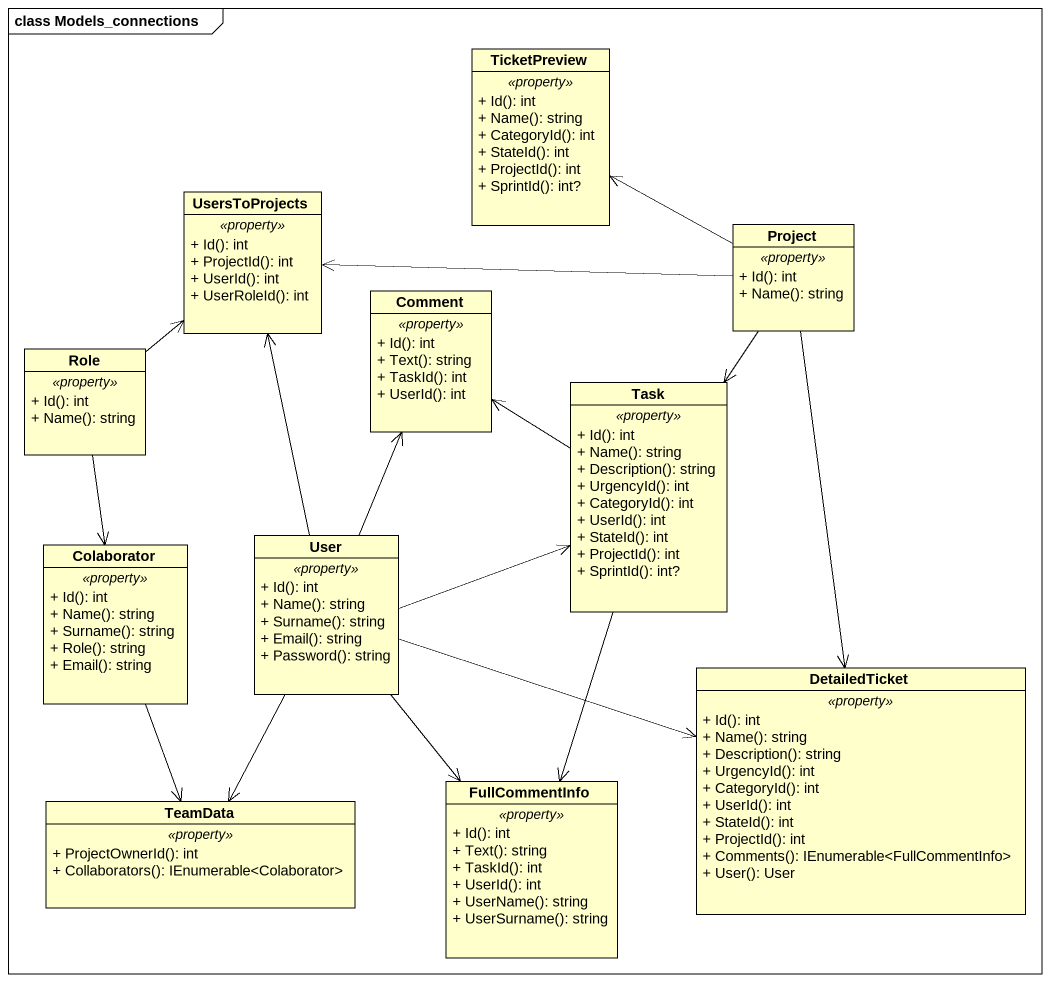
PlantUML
@startuml
mainframe class Models_connections
hide circle
hide empty members
skinparam classAttributeIconSize 0
class TicketPreview {
  .. <<property>> ..
  + Id(): int
  + Name(): string
  + CategoryId(): int
  + StateId(): int
  + ProjectId(): int
  + SprintId(): int?
}
class UsersToProjects {
  .. <<property>> ..
  + Id(): int
  + ProjectId(): int
  + UserId(): int
  + UserRoleId(): int
}
class Project {
  .. <<property>> ..
  + Id(): int
  + Name(): string
}
class Comment {
  .. <<property>> ..
  + Id(): int
  + Text(): string
  + TaskId(): int
  + UserId(): int
}
class Role {
  .. <<property>> ..
  + Id(): int
  + Name(): string
}
class Task {
  .. <<property>> ..
  + Id(): int
  + Name(): string
  + Description(): string
  + UrgencyId(): int
  + CategoryId(): int
  + UserId(): int
  + StateId(): int
  + ProjectId(): int
  + SprintId(): int?
}
class Colaborator {
  .. <<property>> ..
  + Id(): int
  + Name(): string
  + Surname(): string
  + Role(): string
  + Email(): string
}
class User {
  .. <<property>> ..
  + Id(): int
  + Name(): string
  + Surname(): string
  + Email(): string
  + Password(): string
}
class DetailedTicket {
  .. <<property>> ..
  + Id(): int
  + Name(): string
  + Description(): string
  + UrgencyId(): int
  + CategoryId(): int
  + UserId(): int
  + StateId(): int
  + ProjectId(): int
  + Comments(): IEnumerable<FullCommentInfo>
  + User(): User
}
class TeamData {
  .. <<property>> ..
  + ProjectOwnerId(): int
  + Collaborators(): IEnumerable<Colaborator>
}
class FullCommentInfo {
  .. <<property>> ..
  + Id(): int
  + Text(): string
  + TaskId(): int
  + UserId(): int
  + UserName(): string
  + UserSurname(): string
}
Project -left-> TicketPreview
Project -left-> UsersToProjects
Project --> Task
Project --> DetailedTicket
Role -up-> UsersToProjects
Role --> Colaborator
Task -up-> Comment
Task --> FullCommentInfo
Colaborator --> TeamData
User -up-> UsersToProjects
User -up-> Comment
User -right-> Task
User -right-> DetailedTicket
User --> TeamData
User --> FullCommentInfo
@enduml
